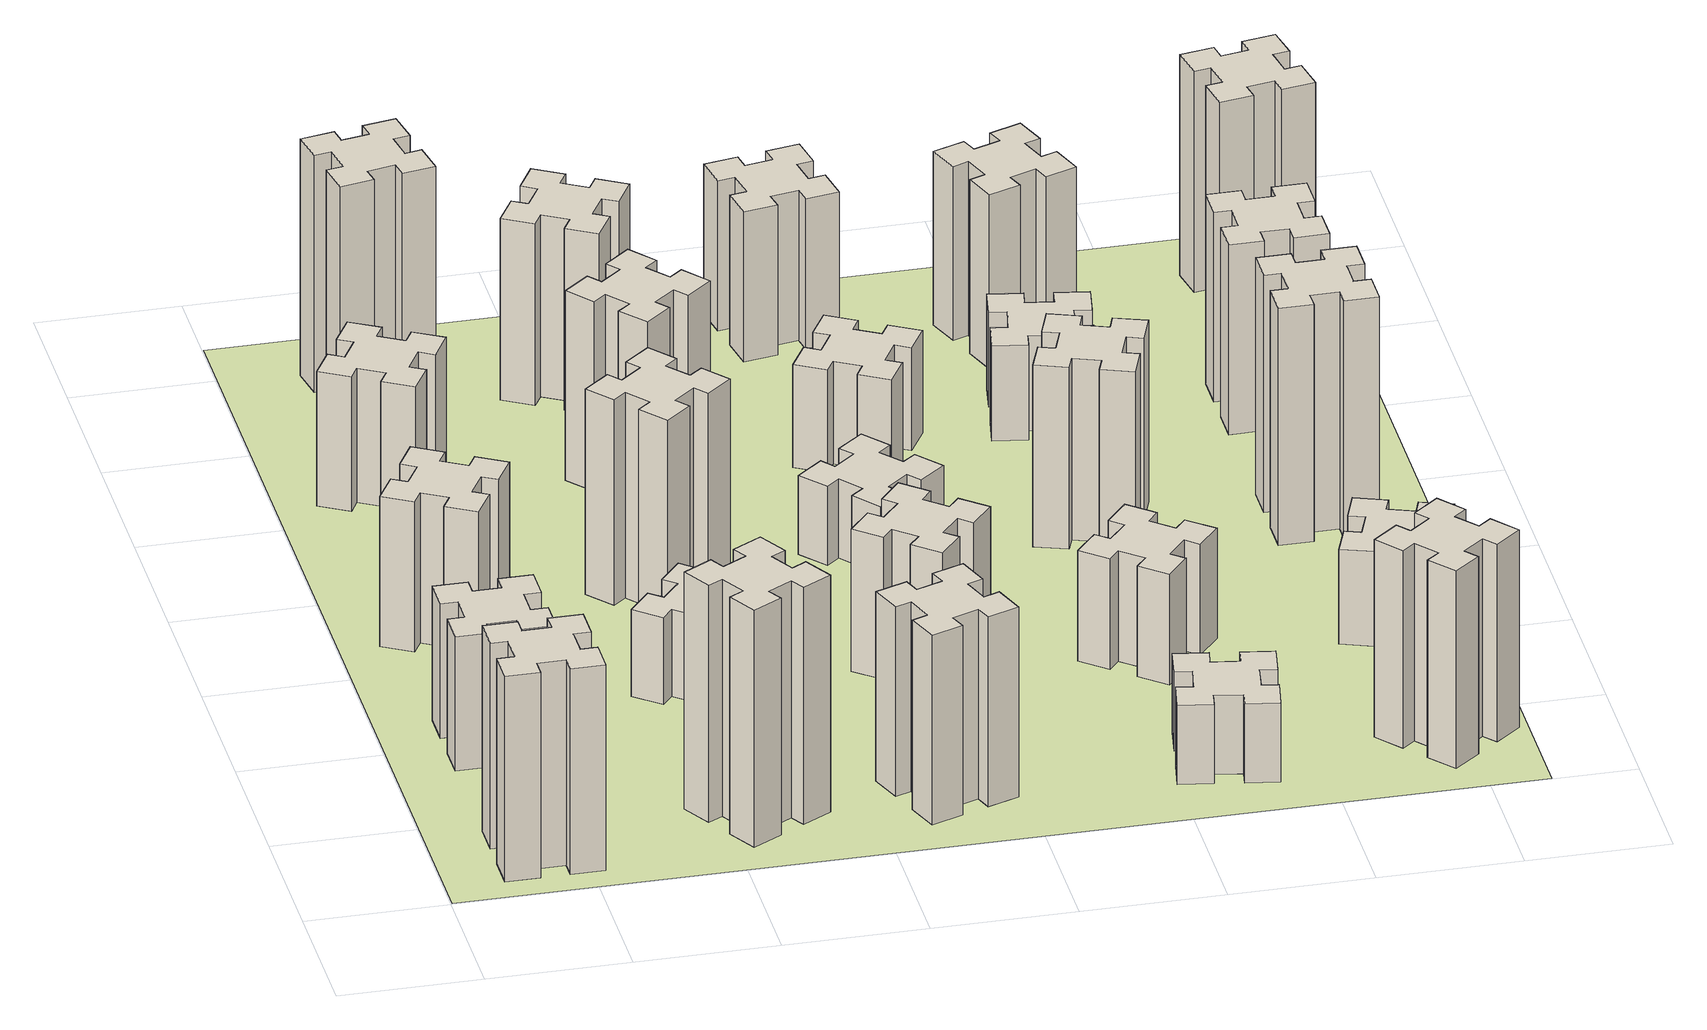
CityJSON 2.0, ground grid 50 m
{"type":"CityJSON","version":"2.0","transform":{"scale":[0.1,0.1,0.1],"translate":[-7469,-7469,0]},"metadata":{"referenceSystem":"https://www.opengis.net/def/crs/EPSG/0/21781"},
"CityObjects":{
"building1":{"type":"Building","attributes":{"class":"1000","function":"1000","usage":"1000","yearOfConstruction":2016,"roofType":"1000","measuredHeight":78,"storeysAboveGround":30,"storeysBelowGround":0},"geometry":[{"type":"Solid","lod":"1","boundaries":[[[[0,1,2,3,4,5,6,7,8,9,10,11,12,13,14,15,16,17,18,19]],[[17,16,20,21]],[[16,15,22,20]],[[15,14,23,22]],[[14,13,24,23]],[[13,12,25,24]],[[12,11,26,25]],[[11,10,27,26]],[[10,9,28,27]],[[9,8,29,28]],[[8,7,30,29]],[[7,6,31,30]],[[6,5,32,31]],[[5,4,33,32]],[[4,3,34,33]],[[3,2,35,34]],[[2,1,36,35]],[[1,0,37,36]],[[0,19,38,37]],[[19,18,39,38]],[[18,17,21,39]],[[24,25,26,27,28,29,30,31,32,33,34,35,36,37,38,39,21,20,22,23]]]]}]},
"building2":{"type":"Building","attributes":{"class":"1000","function":"1000","usage":"1000","yearOfConstruction":2016,"roofType":"1000","measuredHeight":51,"storeysAboveGround":30,"storeysBelowGround":0},"geometry":[{"type":"Solid","lod":"1","boundaries":[[[[40,41,42,43,44,45,46,47,48,49,50,51,52,53,54,55,56,57,58,59]],[[57,56,60,61]],[[56,55,62,60]],[[55,54,63,62]],[[54,53,64,63]],[[53,52,65,64]],[[52,51,66,65]],[[51,50,67,66]],[[50,49,68,67]],[[49,48,69,68]],[[48,47,70,69]],[[47,46,71,70]],[[46,45,72,71]],[[45,44,73,72]],[[44,43,74,73]],[[43,42,75,74]],[[42,41,76,75]],[[41,40,77,76]],[[40,59,78,77]],[[59,58,79,78]],[[58,57,61,79]],[[64,65,66,67,68,69,70,71,72,73,74,75,76,77,78,79,61,60,62,63]]]]}]},
"building3":{"type":"Building","attributes":{"class":"1000","function":"1000","usage":"1000","yearOfConstruction":2016,"roofType":"1000","measuredHeight":57,"storeysAboveGround":30,"storeysBelowGround":0},"geometry":[{"type":"Solid","lod":"1","boundaries":[[[[80,81,82,83,84,85,86,87,88,89,90,91,92,93,94,95,96,97,98,99]],[[97,96,100,101]],[[96,95,102,100]],[[95,94,103,102]],[[94,93,104,103]],[[93,92,105,104]],[[92,91,106,105]],[[91,90,107,106]],[[90,89,108,107]],[[89,88,109,108]],[[88,87,110,109]],[[87,86,111,110]],[[86,85,112,111]],[[85,84,113,112]],[[84,83,114,113]],[[83,82,115,114]],[[82,81,116,115]],[[81,80,117,116]],[[80,99,118,117]],[[99,98,119,118]],[[98,97,101,119]],[[104,105,106,107,108,109,110,111,112,113,114,115,116,117,118,119,101,100,102,103]]]]}]},
"building4":{"type":"Building","attributes":{"class":"1000","function":"1000","usage":"1000","yearOfConstruction":2016,"roofType":"1000","measuredHeight":51,"storeysAboveGround":30,"storeysBelowGround":0},"geometry":[{"type":"Solid","lod":"1","boundaries":[[[[120,121,122,123,124,125,126,127,128,129,130,131,132,133,134,135,136,137,138,139]],[[137,136,140,141]],[[136,135,142,140]],[[135,134,143,142]],[[134,133,144,143]],[[133,132,145,144]],[[132,131,146,145]],[[131,130,147,146]],[[130,129,148,147]],[[129,128,149,148]],[[128,127,150,149]],[[127,126,151,150]],[[126,125,152,151]],[[125,124,153,152]],[[124,123,154,153]],[[123,122,155,154]],[[122,121,156,155]],[[121,120,157,156]],[[120,139,158,157]],[[139,138,159,158]],[[138,137,141,159]],[[144,145,146,147,148,149,150,151,152,153,154,155,156,157,158,159,141,140,142,143]]]]}]},
"building5":{"type":"Building","attributes":{"class":"1000","function":"1000","usage":"1000","yearOfConstruction":2016,"roofType":"1000","measuredHeight":90,"storeysAboveGround":30,"storeysBelowGround":0},"geometry":[{"type":"Solid","lod":"1","boundaries":[[[[160,161,162,163,164,165,166,167,168,169,170,171,172,173,174,175,176,177,178,179]],[[177,176,180,181]],[[176,175,182,180]],[[175,174,183,182]],[[174,173,184,183]],[[173,172,185,184]],[[172,171,186,185]],[[171,170,187,186]],[[170,169,188,187]],[[169,168,189,188]],[[168,167,190,189]],[[167,166,191,190]],[[166,165,192,191]],[[165,164,193,192]],[[164,163,194,193]],[[163,162,195,194]],[[162,161,196,195]],[[161,160,197,196]],[[160,179,198,197]],[[179,178,199,198]],[[178,177,181,199]],[[184,185,186,187,188,189,190,191,192,193,194,195,196,197,198,199,181,180,182,183]]]]}]},
"building6":{"type":"Building","attributes":{"class":"1000","function":"1000","usage":"1000","yearOfConstruction":2016,"roofType":"1000","measuredHeight":90,"storeysAboveGround":30,"storeysBelowGround":0},"geometry":[{"type":"Solid","lod":"1","boundaries":[[[[200,201,202,203,204,205,206,207,208,209,210,211,212,213,214,215,216,217,218,219]],[[217,216,220,221]],[[216,215,222,220]],[[215,214,223,222]],[[214,213,224,223]],[[213,212,225,224]],[[212,211,226,225]],[[211,210,227,226]],[[210,209,228,227]],[[209,208,229,228]],[[208,207,230,229]],[[207,206,231,230]],[[206,205,232,231]],[[205,204,233,232]],[[204,203,234,233]],[[203,202,235,234]],[[202,201,236,235]],[[201,200,237,236]],[[200,219,238,237]],[[219,218,239,238]],[[218,217,221,239]],[[224,225,226,227,228,229,230,231,232,233,234,235,236,237,238,239,221,220,222,223]]]]}]},
"building7":{"type":"Building","attributes":{"class":"1000","function":"1000","usage":"1000","yearOfConstruction":2016,"roofType":"1000","measuredHeight":33,"storeysAboveGround":30,"storeysBelowGround":0},"geometry":[{"type":"Solid","lod":"1","boundaries":[[[[240,241,242,243,244,245,246,247,248,249,250,251,252,253,254,255,256,257,258,259]],[[257,256,260,261]],[[256,255,262,260]],[[255,254,263,262]],[[254,253,264,263]],[[253,252,265,264]],[[252,251,266,265]],[[251,250,267,266]],[[250,249,268,267]],[[249,248,269,268]],[[248,247,270,269]],[[247,246,271,270]],[[246,245,272,271]],[[245,244,273,272]],[[244,243,274,273]],[[243,242,275,274]],[[242,241,276,275]],[[241,240,277,276]],[[240,259,278,277]],[[259,258,279,278]],[[258,257,261,279]],[[264,265,266,267,268,269,270,271,272,273,274,275,276,277,278,279,261,260,262,263]]]]}]},
"building8":{"type":"Building","attributes":{"class":"1000","function":"1000","usage":"1000","yearOfConstruction":2016,"roofType":"1000","measuredHeight":78,"storeysAboveGround":30,"storeysBelowGround":0},"geometry":[{"type":"Solid","lod":"1","boundaries":[[[[280,281,282,283,284,285,286,287,288,289,290,291,292,293,294,295,296,297,298,299]],[[297,296,300,301]],[[296,295,302,300]],[[295,294,303,302]],[[294,293,304,303]],[[293,292,305,304]],[[292,291,306,305]],[[291,290,307,306]],[[290,289,308,307]],[[289,288,309,308]],[[288,287,310,309]],[[287,286,311,310]],[[286,285,312,311]],[[285,284,313,312]],[[284,283,314,313]],[[283,282,315,314]],[[282,281,316,315]],[[281,280,317,316]],[[280,299,318,317]],[[299,298,319,318]],[[298,297,301,319]],[[304,305,306,307,308,309,310,311,312,313,314,315,316,317,318,319,301,300,302,303]]]]}]},
"building9":{"type":"Building","attributes":{"class":"1000","function":"1000","usage":"1000","yearOfConstruction":2016,"roofType":"1000","measuredHeight":72,"storeysAboveGround":30,"storeysBelowGround":0},"geometry":[{"type":"Solid","lod":"1","boundaries":[[[[320,321,322,323,324,325,326,327,328,329,330,331,332,333,334,335,336,337,338,339]],[[337,336,340,341]],[[336,335,342,340]],[[335,334,343,342]],[[334,333,344,343]],[[333,332,345,344]],[[332,331,346,345]],[[331,330,347,346]],[[330,329,348,347]],[[329,328,349,348]],[[328,327,350,349]],[[327,326,351,350]],[[326,325,352,351]],[[325,324,353,352]],[[324,323,354,353]],[[323,322,355,354]],[[322,321,356,355]],[[321,320,357,356]],[[320,339,358,357]],[[339,338,359,358]],[[338,337,341,359]],[[344,345,346,347,348,349,350,351,352,353,354,355,356,357,358,359,341,340,342,343]]]]}]},
"building10":{"type":"Building","attributes":{"class":"1000","function":"1000","usage":"1000","yearOfConstruction":2016,"roofType":"1000","measuredHeight":72,"storeysAboveGround":30,"storeysBelowGround":0},"geometry":[{"type":"Solid","lod":"1","boundaries":[[[[360,361,362,363,364,365,366,367,368,369,370,371,372,373,374,375,376,377,378,379]],[[377,376,380,381]],[[376,375,382,380]],[[375,374,383,382]],[[374,373,384,383]],[[373,372,385,384]],[[372,371,386,385]],[[371,370,387,386]],[[370,369,388,387]],[[369,368,389,388]],[[368,367,390,389]],[[367,366,391,390]],[[366,365,392,391]],[[365,364,393,392]],[[364,363,394,393]],[[363,362,395,394]],[[362,361,396,395]],[[361,360,397,396]],[[360,379,398,397]],[[379,378,399,398]],[[378,377,381,399]],[[384,385,386,387,388,389,390,391,392,393,394,395,396,397,398,399,381,380,382,383]]]]}]},
"building11":{"type":"Building","attributes":{"class":"1000","function":"1000","usage":"1000","yearOfConstruction":2016,"roofType":"1000","measuredHeight":69,"storeysAboveGround":30,"storeysBelowGround":0},"geometry":[{"type":"Solid","lod":"1","boundaries":[[[[400,401,402,403,404,405,406,407,408,409,410,411,412,413,414,415,416,417,418,419]],[[417,416,420,421]],[[416,415,422,420]],[[415,414,423,422]],[[414,413,424,423]],[[413,412,425,424]],[[412,411,426,425]],[[411,410,427,426]],[[410,409,428,427]],[[409,408,429,428]],[[408,407,430,429]],[[407,406,431,430]],[[406,405,432,431]],[[405,404,433,432]],[[404,403,434,433]],[[403,402,435,434]],[[402,401,436,435]],[[401,400,437,436]],[[400,419,438,437]],[[419,418,439,438]],[[418,417,421,439]],[[424,425,426,427,428,429,430,431,432,433,434,435,436,437,438,439,421,420,422,423]]]]}]},
"building12":{"type":"Building","attributes":{"class":"1000","function":"1000","usage":"1000","yearOfConstruction":2016,"roofType":"1000","measuredHeight":54,"storeysAboveGround":30,"storeysBelowGround":0},"geometry":[{"type":"Solid","lod":"1","boundaries":[[[[440,441,442,443,444,445,446,447,448,449,450,451,452,453,454,455,456,457,458,459]],[[457,456,460,461]],[[456,455,462,460]],[[455,454,463,462]],[[454,453,464,463]],[[453,452,465,464]],[[452,451,466,465]],[[451,450,467,466]],[[450,449,468,467]],[[449,448,469,468]],[[448,447,470,469]],[[447,446,471,470]],[[446,445,472,471]],[[445,444,473,472]],[[444,443,474,473]],[[443,442,475,474]],[[442,441,476,475]],[[441,440,477,476]],[[440,459,478,477]],[[459,458,479,478]],[[458,457,461,479]],[[464,465,466,467,468,469,470,471,472,473,474,475,476,477,478,479,461,460,462,463]]]]}]},
"building13":{"type":"Building","attributes":{"class":"1000","function":"1000","usage":"1000","yearOfConstruction":2016,"roofType":"1000","measuredHeight":30,"storeysAboveGround":30,"storeysBelowGround":0},"geometry":[{"type":"Solid","lod":"1","boundaries":[[[[480,481,482,483,484,485,486,487,488,489,490,491,492,493,494,495,496,497,498,499]],[[497,496,500,501]],[[496,495,502,500]],[[495,494,503,502]],[[494,493,504,503]],[[493,492,505,504]],[[492,491,506,505]],[[491,490,507,506]],[[490,489,508,507]],[[489,488,509,508]],[[488,487,510,509]],[[487,486,511,510]],[[486,485,512,511]],[[485,484,513,512]],[[484,483,514,513]],[[483,482,515,514]],[[482,481,516,515]],[[481,480,517,516]],[[480,499,518,517]],[[499,498,519,518]],[[498,497,501,519]],[[504,505,506,507,508,509,510,511,512,513,514,515,516,517,518,519,501,500,502,503]]]]}]},
"building14":{"type":"Building","attributes":{"class":"1000","function":"1000","usage":"1000","yearOfConstruction":2016,"roofType":"1000","measuredHeight":39,"storeysAboveGround":30,"storeysBelowGround":0},"geometry":[{"type":"Solid","lod":"1","boundaries":[[[[520,521,522,523,524,525,526,527,528,529,530,531,532,533,534,535,536,537,538,539]],[[537,536,540,541]],[[536,535,542,540]],[[535,534,543,542]],[[534,533,544,543]],[[533,532,545,544]],[[532,531,546,545]],[[531,530,547,546]],[[530,529,548,547]],[[529,528,549,548]],[[528,527,550,549]],[[527,526,551,550]],[[526,525,552,551]],[[525,524,553,552]],[[524,523,554,553]],[[523,522,555,554]],[[522,521,556,555]],[[521,520,557,556]],[[520,539,558,557]],[[539,538,559,558]],[[538,537,541,559]],[[544,545,546,547,548,549,550,551,552,553,554,555,556,557,558,559,541,540,542,543]]]]}]},
"building15":{"type":"Building","attributes":{"class":"1000","function":"1000","usage":"1000","yearOfConstruction":2016,"roofType":"1000","measuredHeight":30,"storeysAboveGround":30,"storeysBelowGround":0},"geometry":[{"type":"Solid","lod":"1","boundaries":[[[[560,561,562,563,564,565,566,567,568,569,570,571,572,573,574,575,576,577,578,579]],[[577,576,580,581]],[[576,575,582,580]],[[575,574,583,582]],[[574,573,584,583]],[[573,572,585,584]],[[572,571,586,585]],[[571,570,587,586]],[[570,569,588,587]],[[569,568,589,588]],[[568,567,590,589]],[[567,566,591,590]],[[566,565,592,591]],[[565,564,593,592]],[[564,563,594,593]],[[563,562,595,594]],[[562,561,596,595]],[[561,560,597,596]],[[560,579,598,597]],[[579,578,599,598]],[[578,577,581,599]],[[584,585,586,587,588,589,590,591,592,593,594,595,596,597,598,599,581,580,582,583]]]]}]},
"building16":{"type":"Building","attributes":{"class":"1000","function":"1000","usage":"1000","yearOfConstruction":2016,"roofType":"1000","measuredHeight":57,"storeysAboveGround":30,"storeysBelowGround":0},"geometry":[{"type":"Solid","lod":"1","boundaries":[[[[600,601,602,603,604,605,606,607,608,609,610,611,612,613,614,615,616,617,618,619]],[[617,616,620,621]],[[616,615,622,620]],[[615,614,623,622]],[[614,613,624,623]],[[613,612,625,624]],[[612,611,626,625]],[[611,610,627,626]],[[610,609,628,627]],[[609,608,629,628]],[[608,607,630,629]],[[607,606,631,630]],[[606,605,632,631]],[[605,604,633,632]],[[604,603,634,633]],[[603,602,635,634]],[[602,601,636,635]],[[601,600,637,636]],[[600,619,638,637]],[[619,618,639,638]],[[618,617,621,639]],[[624,625,626,627,628,629,630,631,632,633,634,635,636,637,638,639,621,620,622,623]]]]}]},
"building17":{"type":"Building","attributes":{"class":"1000","function":"1000","usage":"1000","yearOfConstruction":2016,"roofType":"1000","measuredHeight":42,"storeysAboveGround":30,"storeysBelowGround":0},"geometry":[{"type":"Solid","lod":"1","boundaries":[[[[640,641,642,643,644,645,646,647,648,649,650,651,652,653,654,655,656,657,658,659]],[[657,656,660,661]],[[656,655,662,660]],[[655,654,663,662]],[[654,653,664,663]],[[653,652,665,664]],[[652,651,666,665]],[[651,650,667,666]],[[650,649,668,667]],[[649,648,669,668]],[[648,647,670,669]],[[647,646,671,670]],[[646,645,672,671]],[[645,644,673,672]],[[644,643,674,673]],[[643,642,675,674]],[[642,641,676,675]],[[641,640,677,676]],[[640,659,678,677]],[[659,658,679,678]],[[658,657,661,679]],[[664,665,666,667,668,669,670,671,672,673,674,675,676,677,678,679,661,660,662,663]]]]}]},
"building18":{"type":"Building","attributes":{"class":"1000","function":"1000","usage":"1000","yearOfConstruction":2016,"roofType":"1000","measuredHeight":69,"storeysAboveGround":30,"storeysBelowGround":0},"geometry":[{"type":"Solid","lod":"1","boundaries":[[[[680,681,682,683,684,685,686,687,688,689,690,691,692,693,694,695,696,697,698,699]],[[697,696,700,701]],[[696,695,702,700]],[[695,694,703,702]],[[694,693,704,703]],[[693,692,705,704]],[[692,691,706,705]],[[691,690,707,706]],[[690,689,708,707]],[[689,688,709,708]],[[688,687,710,709]],[[687,686,711,710]],[[686,685,712,711]],[[685,684,713,712]],[[684,683,714,713]],[[683,682,715,714]],[[682,681,716,715]],[[681,680,717,716]],[[680,699,718,717]],[[699,698,719,718]],[[698,697,701,719]],[[704,705,706,707,708,709,710,711,712,713,714,715,716,717,718,719,701,700,702,703]]]]}]},
"building19":{"type":"Building","attributes":{"class":"1000","function":"1000","usage":"1000","yearOfConstruction":2016,"roofType":"1000","measuredHeight":36,"storeysAboveGround":30,"storeysBelowGround":0},"geometry":[{"type":"Solid","lod":"1","boundaries":[[[[720,721,722,723,724,725,726,727,728,729,730,731,732,733,734,735,736,737,738,739]],[[737,736,740,741]],[[736,735,742,740]],[[735,734,743,742]],[[734,733,744,743]],[[733,732,745,744]],[[732,731,746,745]],[[731,730,747,746]],[[730,729,748,747]],[[729,728,749,748]],[[728,727,750,749]],[[727,726,751,750]],[[726,725,752,751]],[[725,724,753,752]],[[724,723,754,753]],[[723,722,755,754]],[[722,721,756,755]],[[721,720,757,756]],[[720,739,758,757]],[[739,738,759,758]],[[738,737,741,759]],[[744,745,746,747,748,749,750,751,752,753,754,755,756,757,758,759,741,740,742,743]]]]}]},
"building20":{"type":"Building","attributes":{"class":"1000","function":"1000","usage":"1000","yearOfConstruction":2016,"roofType":"1000","measuredHeight":75,"storeysAboveGround":30,"storeysBelowGround":0},"geometry":[{"type":"Solid","lod":"1","boundaries":[[[[760,761,762,763,764,765,766,767,768,769,770,771,772,773,774,775,776,777,778,779]],[[777,776,780,781]],[[776,775,782,780]],[[775,774,783,782]],[[774,773,784,783]],[[773,772,785,784]],[[772,771,786,785]],[[771,770,787,786]],[[770,769,788,787]],[[769,768,789,788]],[[768,767,790,789]],[[767,766,791,790]],[[766,765,792,791]],[[765,764,793,792]],[[764,763,794,793]],[[763,762,795,794]],[[762,761,796,795]],[[761,760,797,796]],[[760,779,798,797]],[[779,778,799,798]],[[778,777,781,799]],[[784,785,786,787,788,789,790,791,792,793,794,795,796,797,798,799,781,780,782,783]]]]}]},
"building21":{"type":"Building","attributes":{"class":"1000","function":"1000","usage":"1000","yearOfConstruction":2016,"roofType":"1000","measuredHeight":66,"storeysAboveGround":30,"storeysBelowGround":0},"geometry":[{"type":"Solid","lod":"1","boundaries":[[[[800,801,802,803,804,805,806,807,808,809,810,811,812,813,814,815,816,817,818,819]],[[817,816,820,821]],[[816,815,822,820]],[[815,814,823,822]],[[814,813,824,823]],[[813,812,825,824]],[[812,811,826,825]],[[811,810,827,826]],[[810,809,828,827]],[[809,808,829,828]],[[808,807,830,829]],[[807,806,831,830]],[[806,805,832,831]],[[805,804,833,832]],[[804,803,834,833]],[[803,802,835,834]],[[802,801,836,835]],[[801,800,837,836]],[[800,819,838,837]],[[819,818,839,838]],[[818,817,821,839]],[[824,825,826,827,828,829,830,831,832,833,834,835,836,837,838,839,821,820,822,823]]]]}]},
"building22":{"type":"Building","attributes":{"class":"1000","function":"1000","usage":"1000","yearOfConstruction":2016,"roofType":"1000","measuredHeight":36,"storeysAboveGround":30,"storeysBelowGround":0},"geometry":[{"type":"Solid","lod":"1","boundaries":[[[[840,841,842,843,844,845,846,847,848,849,850,851,852,853,854,855,856,857,858,859]],[[857,856,860,861]],[[856,855,862,860]],[[855,854,863,862]],[[854,853,864,863]],[[853,852,865,864]],[[852,851,866,865]],[[851,850,867,866]],[[850,849,868,867]],[[849,848,869,868]],[[848,847,870,869]],[[847,846,871,870]],[[846,845,872,871]],[[845,844,873,872]],[[844,843,874,873]],[[843,842,875,874]],[[842,841,876,875]],[[841,840,877,876]],[[840,859,878,877]],[[859,858,879,878]],[[858,857,861,879]],[[864,865,866,867,868,869,870,871,872,873,874,875,876,877,878,879,861,860,862,863]]]]}]},
"building23":{"type":"Building","attributes":{"class":"1000","function":"1000","usage":"1000","yearOfConstruction":2016,"roofType":"1000","measuredHeight":90,"storeysAboveGround":30,"storeysBelowGround":0},"geometry":[{"type":"Solid","lod":"1","boundaries":[[[[880,881,882,883,884,885,886,887,888,889,890,891,892,893,894,895,896,897,898,899]],[[897,896,900,901]],[[896,895,902,900]],[[895,894,903,902]],[[894,893,904,903]],[[893,892,905,904]],[[892,891,906,905]],[[891,890,907,906]],[[890,889,908,907]],[[889,888,909,908]],[[888,887,910,909]],[[887,886,911,910]],[[886,885,912,911]],[[885,884,913,912]],[[884,883,914,913]],[[883,882,915,914]],[[882,881,916,915]],[[881,880,917,916]],[[880,899,918,917]],[[899,898,919,918]],[[898,897,901,919]],[[904,905,906,907,908,909,910,911,912,913,914,915,916,917,918,919,901,900,902,903]]]]}]},
"building24":{"type":"Building","attributes":{"class":"1000","function":"1000","usage":"1000","yearOfConstruction":2016,"roofType":"1000","measuredHeight":72,"storeysAboveGround":30,"storeysBelowGround":0},"geometry":[{"type":"Solid","lod":"1","boundaries":[[[[920,921,922,923,924,925,926,927,928,929,930,931,932,933,934,935,936,937,938,939]],[[937,936,940,941]],[[936,935,942,940]],[[935,934,943,942]],[[934,933,944,943]],[[933,932,945,944]],[[932,931,946,945]],[[931,930,947,946]],[[930,929,948,947]],[[929,928,949,948]],[[928,927,950,949]],[[927,926,951,950]],[[926,925,952,951]],[[925,924,953,952]],[[924,923,954,953]],[[923,922,955,954]],[[922,921,956,955]],[[921,920,957,956]],[[920,939,958,957]],[[939,938,959,958]],[[938,937,941,959]],[[944,945,946,947,948,949,950,951,952,953,954,955,956,957,958,959,941,940,942,943]]]]}]},
"building25":{"type":"Building","attributes":{"class":"1000","function":"1000","usage":"1000","yearOfConstruction":2016,"roofType":"1000","measuredHeight":84,"storeysAboveGround":30,"storeysBelowGround":0},"geometry":[{"type":"Solid","lod":"1","boundaries":[[[[960,961,962,963,964,965,966,967,968,969,970,971,972,973,974,975,976,977,978,979]],[[977,976,980,981]],[[976,975,982,980]],[[975,974,983,982]],[[974,973,984,983]],[[973,972,985,984]],[[972,971,986,985]],[[971,970,987,986]],[[970,969,988,987]],[[969,968,989,988]],[[968,967,990,989]],[[967,966,991,990]],[[966,965,992,991]],[[965,964,993,992]],[[964,963,994,993]],[[963,962,995,994]],[[962,961,996,995]],[[961,960,997,996]],[[960,979,998,997]],[[979,978,999,998]],[[978,977,981,999]],[[984,985,986,987,988,989,990,991,992,993,994,995,996,997,998,999,981,980,982,983]]]]}]},
"landuse1":{"type":"LandUse","attributes":{"name":"plot1","function":"1010"},"geometry":[{"type":"MultiSurface","lod":"1","boundaries":[[[1000,1001,1002,1003]]]}]}
},
"vertices":[
[265,325,0],[265,225,0],[205,225,0],[205,105,0],[325,105,0],[325,165,0],[425,165,0],[425,105,0],[545,105,0],[545,225,0],[485,225,0],[485,325,0],[545,325,0],[545,445,0],[425,445,0],[425,385,0],[325,385,0],[325,445,0],[205,445,0],[205,325,0],[325,385,780],[325,445,780],[425,385,780],[425,445,780],[545,445,780],[545,325,780],[485,325,780],[485,225,780],[545,225,780],[545,105,780],[425,105,780],[425,165,780],[325,165,780],[325,105,780],[205,105,780],[205,225,780],[265,225,780],[265,325,780],[205,325,780],[205,445,780],
[265,1065,0],[265,965,0],[205,965,0],[205,845,0],[325,845,0],[325,905,0],[425,905,0],[425,845,0],[545,845,0],[545,965,0],[485,965,0],[485,1065,0],[545,1065,0],[545,1185,0],[425,1185,0],[425,1125,0],[325,1125,0],[325,1185,0],[205,1185,0],[205,1065,0],[325,1125,510],[325,1185,510],[425,1125,510],[425,1185,510],[545,1185,510],[545,1065,510],[485,1065,510],[485,965,510],[545,965,510],[545,845,510],[425,845,510],[425,905,510],[325,905,510],[325,845,510],[205,845,510],[205,965,510],[265,965,510],[265,1065,510],[205,1065,510],[205,1185,510],
[474,1826,0],[387,1876,0],[417,1928,0],[313,1988,0],[253,1884,0],[305,1854,0],[255,1767,0],[203,1797,0],[143,1693,0],[247,1633,0],[277,1685,0],[364,1635,0],[334,1583,0],[438,1523,0],[498,1627,0],[446,1657,0],[496,1744,0],[548,1714,0],[608,1818,0],[504,1878,0],[496,1744,570],[548,1714,570],[446,1657,570],[498,1627,570],[438,1523,570],[334,1583,570],[364,1635,570],[277,1685,570],[247,1633,570],[143,1693,570],[203,1797,570],[255,1767,570],[305,1854,570],[253,1884,570],[313,1988,570],[417,1928,570],[387,1876,570],[474,1826,570],[504,1878,570],[608,1818,570],
[446,2597,0],[496,2684,0],[548,2654,0],[608,2758,0],[504,2818,0],[474,2766,0],[387,2816,0],[417,2868,0],[313,2928,0],[253,2824,0],[305,2794,0],[255,2707,0],[203,2737,0],[143,2633,0],[247,2573,0],[277,2625,0],[364,2575,0],[334,2523,0],[438,2463,0],[498,2567,0],[364,2575,510],[334,2523,510],[277,2625,510],[247,2573,510],[143,2633,510],[203,2737,510],[255,2707,510],[305,2794,510],[253,2824,510],[313,2928,510],[417,2868,510],[387,2816,510],[474,2766,510],[504,2818,510],[608,2758,510],[548,2654,510],[496,2684,510],[446,2597,510],[498,2567,510],[438,2463,510],
[1127,255,0],[1214,305,0],[1244,253,0],[1348,313,0],[1288,417,0],[1236,387,0],[1186,474,0],[1238,504,0],[1178,608,0],[1074,548,0],[1104,496,0],[1017,446,0],[987,498,0],[883,438,0],[943,334,0],[995,364,0],[1045,277,0],[993,247,0],[1053,143,0],[1157,203,0],[1045,277,900],[993,247,900],[995,364,900],[943,334,900],[883,438,900],[987,498,900],[1017,446,900],[1104,496,900],[1074,548,900],[1178,608,900],[1238,504,900],[1186,474,900],[1236,387,900],[1288,417,900],[1348,313,900],[1244,253,900],[1214,305,900],[1127,255,900],[1157,203,900],[1053,143,900],
[592,3305,0],[575,3404,0],[634,3414,0],[613,3532,0],[495,3511,0],[505,3452,0],[407,3435,0],[397,3494,0],[278,3473,0],[299,3355,0],[358,3365,0],[376,3267,0],[317,3257,0],[337,3138,0],[456,3159,0],[445,3218,0],[544,3236,0],[554,3177,0],[672,3197,0],[651,3316,0],[544,3236,900],[554,3177,900],[445,3218,900],[456,3159,900],[337,3138,900],[317,3257,900],[376,3267,900],[358,3365,900],[299,3355,900],[278,3473,900],[397,3494,900],[407,3435,900],[505,3452,900],[495,3511,900],[613,3532,900],[634,3414,900],[575,3404,900],[592,3305,900],[651,3316,900],[672,3197,900],
[1224,1267,0],[1148,1332,0],[1186,1378,0],[1094,1455,0],[1017,1363,0],[1063,1324,0],[999,1248,0],[953,1286,0],[876,1194,0],[968,1117,0],[1006,1163,0],[1083,1099,0],[1044,1053,0],[1136,976,0],[1213,1068,0],[1167,1106,0],[1232,1183,0],[1278,1144,0],[1355,1236,0],[1263,1313,0],[1232,1183,330],[1278,1144,330],[1167,1106,330],[1213,1068,330],[1136,976,330],[1044,1053,330],[1083,1099,330],[1006,1163,330],[968,1117,330],[876,1194,330],[953,1286,330],[999,1248,330],[1063,1324,330],[1017,1363,330],[1094,1455,330],[1186,1378,330],[1148,1332,330],[1224,1267,330],[1263,1313,330],[1355,1236,330],
[1083,1972,0],[1006,1907,0],[968,1953,0],[876,1876,0],[953,1784,0],[999,1823,0],[1063,1746,0],[1017,1708,0],[1094,1616,0],[1186,1693,0],[1148,1739,0],[1224,1803,0],[1263,1757,0],[1355,1834,0],[1278,1926,0],[1232,1888,0],[1167,1964,0],[1213,2003,0],[1136,2095,0],[1044,2018,0],[1167,1964,780],[1213,2003,780],[1232,1888,780],[1278,1926,780],[1355,1834,780],[1263,1757,780],[1224,1803,780],[1148,1739,780],[1186,1693,780],[1094,1616,780],[1017,1708,780],[1063,1746,780],[999,1823,780],[953,1784,780],[876,1876,780],[968,1953,780],[1006,1907,780],[1083,1972,780],[1044,2018,780],[1136,2095,780],
[1765,496,0],[1671,462,0],[1650,518,0],[1537,477,0],[1579,364,0],[1635,385,0],[1669,291,0],[1613,270,0],[1654,157,0],[1767,199,0],[1746,255,0],[1840,289,0],[1860,233,0],[1973,274,0],[1932,387,0],[1876,366,0],[1842,460,0],[1898,480,0],[1857,593,0],[1744,552,0],[1842,460,720],[1898,480,720],[1876,366,720],[1932,387,720],[1973,274,720],[1860,233,720],[1840,289,720],[1746,255,720],[1767,199,720],[1654,157,720],[1613,270,720],[1669,291,720],[1635,385,720],[1579,364,720],[1537,477,720],[1650,518,720],[1671,462,720],[1765,496,720],[1744,552,720],[1857,593,720],
[1099,2563,0],[1163,2486,0],[1117,2448,0],[1194,2356,0],[1286,2433,0],[1248,2479,0],[1324,2543,0],[1363,2497,0],[1455,2574,0],[1378,2666,0],[1332,2628,0],[1267,2704,0],[1313,2743,0],[1236,2835,0],[1144,2758,0],[1183,2712,0],[1106,2647,0],[1068,2693,0],[976,2616,0],[1053,2524,0],[1106,2647,720],[1068,2693,720],[1183,2712,720],[1144,2758,720],[1236,2835,720],[1313,2743,720],[1267,2704,720],[1332,2628,720],[1378,2666,720],[1455,2574,720],[1363,2497,720],[1324,2543,720],[1248,2479,720],[1286,2433,720],[1194,2356,720],[1117,2448,720],[1163,2486,720],[1099,2563,720],[1053,2524,720],[976,2616,720],
[1186,3137,0],[1236,3224,0],[1288,3194,0],[1348,3298,0],[1244,3358,0],[1214,3306,0],[1127,3356,0],[1157,3408,0],[1053,3468,0],[993,3364,0],[1045,3334,0],[995,3247,0],[943,3277,0],[883,3173,0],[987,3113,0],[1017,3165,0],[1104,3115,0],[1074,3063,0],[1178,3003,0],[1238,3107,0],[1104,3115,690],[1074,3063,690],[1017,3165,690],[987,3113,690],[883,3173,690],[943,3277,690],[995,3247,690],[1045,3334,690],[993,3364,690],[1053,3468,690],[1157,3408,690],[1127,3356,690],[1214,3306,690],[1244,3358,690],[1348,3298,690],[1288,3194,690],[1236,3224,690],[1186,3137,690],[1238,3107,690],[1178,3003,690],
[1746,1163,0],[1823,1099,0],[1784,1053,0],[1876,976,0],[1953,1068,0],[1907,1106,0],[1972,1183,0],[2018,1144,0],[2095,1236,0],[2003,1313,0],[1964,1267,0],[1888,1332,0],[1926,1378,0],[1834,1455,0],[1757,1363,0],[1803,1324,0],[1739,1248,0],[1693,1286,0],[1616,1194,0],[1708,1117,0],[1739,1248,540],[1693,1286,540],[1803,1324,540],[1757,1363,540],[1834,1455,540],[1926,1378,540],[1888,1332,540],[1964,1267,540],[2003,1313,540],[2095,1236,540],[2018,1144,540],[1972,1183,540],[1907,1106,540],[1953,1068,540],[1876,976,540],[1784,1053,540],[1823,1099,540],[1746,1163,540],[1708,1117,540],[1616,1194,540],
[1972,1988,0],[1907,2064,0],[1953,2103,0],[1876,2195,0],[1784,2118,0],[1823,2072,0],[1746,2007,0],[1708,2053,0],[1616,1976,0],[1693,1884,0],[1739,1923,0],[1803,1846,0],[1757,1808,0],[1834,1716,0],[1926,1793,0],[1888,1839,0],[1964,1903,0],[2003,1857,0],[2095,1934,0],[2018,2026,0],[1964,1903,300],[2003,1857,300],[1888,1839,300],[1926,1793,300],[1834,1716,300],[1757,1808,300],[1803,1846,300],[1739,1923,300],[1693,1884,300],[1616,1976,300],[1708,2053,300],[1746,2007,300],[1823,2072,300],[1784,2118,300],[1876,2195,300],[1953,2103,300],[1907,2064,300],[1972,1988,300],[2018,2026,300],[2095,1934,300],
[2026,2497,0],[2076,2584,0],[2128,2554,0],[2188,2658,0],[2084,2718,0],[2054,2666,0],[1967,2716,0],[1997,2768,0],[1893,2828,0],[1833,2724,0],[1885,2694,0],[1835,2607,0],[1783,2637,0],[1723,2533,0],[1827,2473,0],[1857,2525,0],[1944,2475,0],[1914,2423,0],[2018,2363,0],[2078,2467,0],[1944,2475,390],[1914,2423,390],[1857,2525,390],[1827,2473,390],[1723,2533,390],[1783,2637,390],[1835,2607,390],[1885,2694,390],[1833,2724,390],[1893,2828,390],[1997,2768,390],[1967,2716,390],[2054,2666,390],[2084,2718,390],[2188,2658,390],[2128,2554,390],[2076,2584,390],[2026,2497,390],[2078,2467,390],[2018,2363,390],
[2596,444,0],[2578,345,0],[2519,356,0],[2498,237,0],[2617,217,0],[2627,276,0],[2725,258,0],[2715,199,0],[2833,178,0],[2854,297,0],[2795,307,0],[2812,405,0],[2871,395,0],[2892,513,0],[2774,534,0],[2764,475,0],[2665,492,0],[2676,551,0],[2557,572,0],[2537,454,0],[2665,492,300],[2676,551,300],[2764,475,300],[2774,534,300],[2892,513,300],[2871,395,300],[2812,405,300],[2795,307,300],[2854,297,300],[2833,178,300],[2715,199,300],[2725,258,300],[2627,276,300],[2617,217,300],[2498,237,300],[2519,356,300],[2578,345,300],[2596,444,300],[2537,454,300],[2557,572,300],
[1738,3465,0],[1756,3367,0],[1697,3357,0],[1717,3238,0],[1836,3259,0],[1825,3318,0],[1924,3336,0],[1934,3277,0],[2052,3297,0],[2031,3416,0],[1972,3405,0],[1955,3504,0],[2014,3514,0],[1993,3632,0],[1875,3611,0],[1885,3552,0],[1787,3535,0],[1777,3594,0],[1658,3573,0],[1679,3455,0],[1787,3535,570],[1777,3594,570],[1885,3552,570],[1875,3611,570],[1993,3632,570],[2014,3514,570],[1955,3504,570],[1972,3405,570],[2031,3416,570],[2052,3297,570],[1934,3277,570],[1924,3336,570],[1825,3318,570],[1836,3259,570],[1717,3238,570],[1697,3357,570],[1756,3367,570],[1738,3465,570],[1679,3455,570],[1658,3573,570],
[2647,1006,0],[2712,1083,0],[2758,1044,0],[2835,1136,0],[2743,1213,0],[2704,1167,0],[2628,1232,0],[2666,1278,0],[2574,1355,0],[2497,1263,0],[2543,1224,0],[2479,1148,0],[2433,1186,0],[2356,1094,0],[2448,1017,0],[2486,1063,0],[2563,999,0],[2524,953,0],[2616,876,0],[2693,968,0],[2563,999,420],[2524,953,420],[2486,1063,420],[2448,1017,420],[2356,1094,420],[2433,1186,420],[2479,1148,420],[2543,1224,420],[2497,1263,420],[2574,1355,420],[2666,1278,420],[2628,1232,420],[2704,1167,420],[2743,1213,420],[2835,1136,420],[2758,1044,420],[2712,1083,420],[2647,1006,420],[2693,968,420],[2616,876,420],
[2682,1871,0],[2716,1965,0],[2772,1944,0],[2813,2057,0],[2700,2098,0],[2680,2042,0],[2586,2076,0],[2607,2132,0],[2494,2173,0],[2453,2060,0],[2509,2040,0],[2475,1946,0],[2419,1967,0],[2377,1854,0],[2490,1813,0],[2511,1869,0],[2605,1835,0],[2584,1779,0],[2697,1737,0],[2738,1850,0],[2605,1835,690],[2584,1779,690],[2511,1869,690],[2490,1813,690],[2377,1854,690],[2419,1967,690],[2475,1946,690],[2509,2040,690],[2453,2060,690],[2494,2173,690],[2607,2132,690],[2586,2076,690],[2680,2042,690],[2700,2098,690],[2813,2057,690],[2772,1944,690],[2716,1965,690],[2682,1871,690],[2738,1850,690],[2697,1737,690],
[2664,2795,0],[2565,2812,0],[2576,2871,0],[2457,2892,0],[2437,2774,0],[2496,2764,0],[2478,2665,0],[2419,2676,0],[2398,2557,0],[2517,2537,0],[2527,2596,0],[2625,2578,0],[2615,2519,0],[2733,2498,0],[2754,2617,0],[2695,2627,0],[2712,2725,0],[2771,2715,0],[2792,2833,0],[2674,2854,0],[2712,2725,360],[2771,2715,360],[2695,2627,360],[2754,2617,360],[2733,2498,360],[2615,2519,360],[2625,2578,360],[2527,2596,360],[2517,2537,360],[2398,2557,360],[2419,2676,360],[2478,2665,360],[2496,2764,360],[2437,2774,360],[2457,2892,360],[2576,2871,360],[2565,2812,360],[2664,2795,360],[2674,2854,360],[2792,2833,360],
[3468,259,0],[3544,323,0],[3583,277,0],[3675,354,0],[3598,446,0],[3552,408,0],[3487,484,0],[3533,523,0],[3456,615,0],[3364,538,0],[3403,492,0],[3326,427,0],[3288,473,0],[3196,396,0],[3273,304,0],[3319,343,0],[3383,266,0],[3337,228,0],[3414,136,0],[3506,213,0],[3383,266,750],[3337,228,750],[3319,343,750],[3273,304,750],[3196,396,750],[3288,473,750],[3326,427,750],[3403,492,750],[3364,538,750],[3456,615,750],[3533,523,750],[3487,484,750],[3552,408,750],[3598,446,750],[3675,354,750],[3583,277,750],[3544,323,750],[3468,259,750],[3506,213,750],[3414,136,750],
[2716,3226,0],[2682,3320,0],[2738,3340,0],[2697,3453,0],[2584,3412,0],[2605,3356,0],[2511,3322,0],[2490,3378,0],[2377,3337,0],[2419,3224,0],[2475,3245,0],[2509,3151,0],[2453,3130,0],[2494,3017,0],[2607,3059,0],[2586,3115,0],[2680,3149,0],[2700,3093,0],[2813,3134,0],[2772,3247,0],[2680,3149,660],[2700,3093,660],[2586,3115,660],[2607,3059,660],[2494,3017,660],[2453,3130,660],[2509,3151,660],[2475,3245,660],[2419,3224,660],[2377,3337,660],[2490,3378,660],[2511,3322,660],[2605,3356,660],[2584,3412,660],[2697,3453,660],[2738,3340,660],[2682,3320,660],[2716,3226,660],[2772,3247,660],[2813,3134,660],
[3351,1029,0],[3445,995,0],[3424,939,0],[3537,897,0],[3578,1010,0],[3522,1031,0],[3556,1125,0],[3612,1104,0],[3653,1217,0],[3540,1258,0],[3520,1202,0],[3426,1236,0],[3447,1292,0],[3334,1333,0],[3293,1220,0],[3349,1200,0],[3315,1106,0],[3259,1127,0],[3217,1014,0],[3330,973,0],[3315,1106,360],[3259,1127,360],[3349,1200,360],[3293,1220,360],[3334,1333,360],[3447,1292,360],[3426,1236,360],[3520,1202,360],[3540,1258,360],[3653,1217,360],[3612,1104,360],[3556,1125,360],[3522,1031,360],[3578,1010,360],[3537,897,360],[3424,939,360],[3445,995,360],[3351,1029,360],[3330,973,360],[3217,1014,360],
[3445,1805,0],[3445,1905,0],[3505,1905,0],[3505,2025,0],[3385,2025,0],[3385,1965,0],[3285,1965,0],[3285,2025,0],[3165,2025,0],[3165,1905,0],[3225,1905,0],[3225,1805,0],[3165,1805,0],[3165,1685,0],[3285,1685,0],[3285,1745,0],[3385,1745,0],[3385,1685,0],[3505,1685,0],[3505,1805,0],[3385,1745,900],[3385,1685,900],[3285,1745,900],[3285,1685,900],[3165,1685,900],[3165,1805,900],[3225,1805,900],[3225,1905,900],[3165,1905,900],[3165,2025,900],[3285,2025,900],[3285,1965,900],[3385,1965,900],[3385,2025,900],[3505,2025,900],[3505,1905,900],[3445,1905,900],[3445,1805,900],[3505,1805,900],[3505,1685,900],
[3385,2705,0],[3285,2705,0],[3285,2765,0],[3165,2765,0],[3165,2645,0],[3225,2645,0],[3225,2545,0],[3165,2545,0],[3165,2425,0],[3285,2425,0],[3285,2485,0],[3385,2485,0],[3385,2425,0],[3505,2425,0],[3505,2545,0],[3445,2545,0],[3445,2645,0],[3505,2645,0],[3505,2765,0],[3385,2765,0],[3445,2645,720],[3505,2645,720],[3445,2545,720],[3505,2545,720],[3505,2425,720],[3385,2425,720],[3385,2485,720],[3285,2485,720],[3285,2425,720],[3165,2425,720],[3165,2545,720],[3225,2545,720],[3225,2645,720],[3165,2645,720],[3165,2765,720],[3285,2765,720],[3285,2705,720],[3385,2705,720],[3385,2765,720],[3505,2765,720],
[3552,3305,0],[3535,3404,0],[3594,3414,0],[3573,3532,0],[3455,3511,0],[3465,3452,0],[3367,3435,0],[3357,3494,0],[3238,3473,0],[3259,3355,0],[3318,3365,0],[3336,3267,0],[3277,3257,0],[3297,3138,0],[3416,3159,0],[3405,3218,0],[3504,3236,0],[3514,3177,0],[3632,3197,0],[3611,3316,0],[3504,3236,840],[3514,3177,840],[3405,3218,840],[3416,3159,840],[3297,3138,840],[3277,3257,840],[3336,3267,840],[3318,3365,840],[3259,3355,840],[3238,3473,840],[3357,3494,840],[3367,3435,840],[3465,3452,840],[3455,3511,840],[3573,3532,840],[3594,3414,840],[3535,3404,840],[3552,3305,840],[3611,3316,840],[3632,3197,840],
[5,3705,0],[3705,3705,0],[3705,5,0],[5,5,0]
]}
